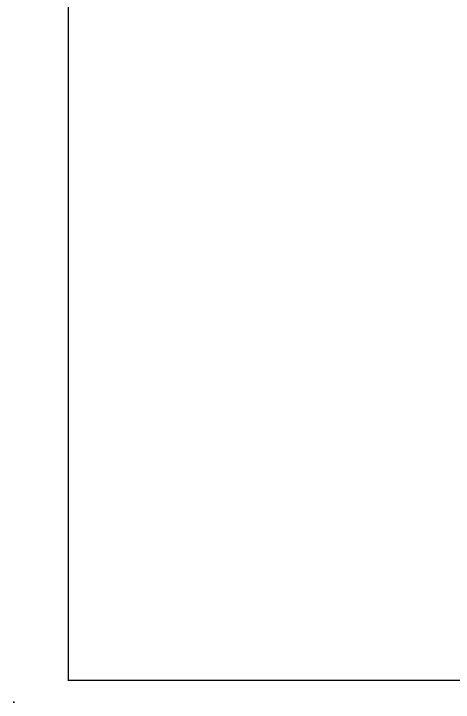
# Model space of a CAD drawing. Header units: inches. Extents: x 0 to 5040, y 0 to 3600.
# Drawn here: x 0 to 1210, y 0 to 1897 of the extents above; entities that cross this region are included whole.
import ezdxf

# ---------------------------------------------------------------- set-up
doc = ezdxf.new("R2010")
doc.units = ezdxf.units.IN
doc.header["$LTSCALE"] = 240
doc.header["$MEASUREMENT"] = 0
doc.linetypes.add('XBORDER$0$tb 30x42$0$TB$0$DOT2', pattern=[0.125, 0, -0.125])
for name, color, linetype in [('LEADER', 4, 'CONTINUOUS'), ('XBORDER$0$tb 30x42$0$G-ANNO-REVC', 2, 'CONTINUOUS'), ('XBORDER$0$tb 30x42$0$G-ANNO-REVP', 8, 'CONTINUOUS'), ('XBORDER$0$tb 30x42$0$g-anno-symb', 3, 'CONTINUOUS')]:
    doc.layers.add(name, color=color, linetype=linetype)

# ---------------------------------------------------------------- blocks, each defined once
blk = doc.blocks.new('XBORDER')
at = {"layer": 'XBORDER$0$tb 30x42$0$G-ANNO-REVC'}
blk.add_point((0, 0), dxfattribs=at)
at = {"layer": 'XBORDER$0$tb 30x42$0$G-ANNO-REVP'}
blk.add_point((0, 0), dxfattribs=at)
at = {"layer": 'XBORDER$0$tb 30x42$0$g-anno-symb', "linetype": 'XBORDER$0$tb 30x42$0$TB$0$DOT2'}
blk.add_lwpolyline([(0, 0), (42, 0), (42, 30), (0, 30)], close=True, dxfattribs=at)
at = {"layer": 'XBORDER$0$tb 30x42$0$g-anno-symb', "color": 7, "const_width": 0.0312}
blk.add_lwpolyline([(39.25, 0.5), (39.25, 29.5), (1.25, 29.5), (1.25, 0.5)], close=True, dxfattribs=at)

msp = doc.modelspace()

# ---------------------------------------------------------------- block references
at = {"layer": 'LEADER', "xscale": 120, "yscale": 120, "zscale": 120}
msp.add_blockref('XBORDER', (0, 0), dxfattribs=at)

doc.saveas('drawing.dxf')
